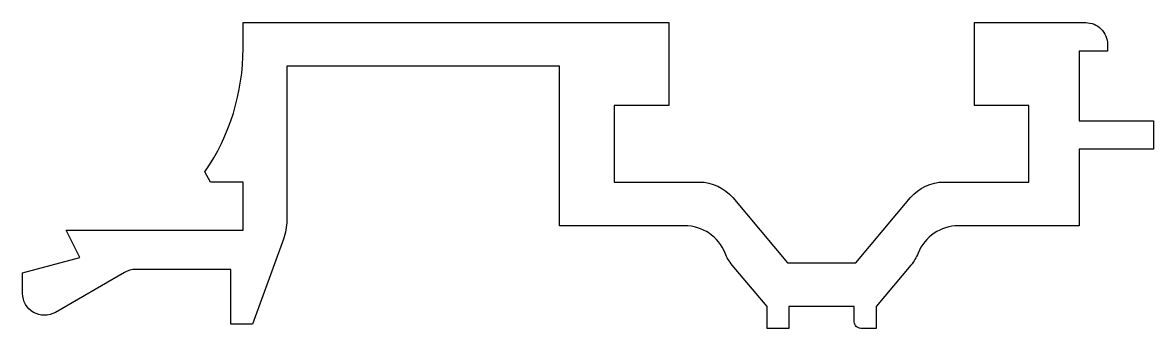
# Model space of a CAD drawing. Header units: millimetres. Extents: x 1.9 to 53.7, y -4.5 to 9.5.
import ezdxf

# ---------------------------------------------------------------- set-up
doc = ezdxf.new("R2010")
doc.units = ezdxf.units.MM

msp = doc.modelspace()

# ---------------------------------------------------------------- linework, layer by layer
msp.add_lwpolyline([(40.049, -4.2), (40.049, -3.5), (37.049, -3.5), (37.049, -4.5), (36.049, -4.5), (36.049, -3.5), (34.454, -1.6, -0.079557), (34.13, -1.057, 0.306661), (32.273, 0.2), (26.55, 0.2), (26.55, 7.5), (14.05, 7.5), (14.05, 0.441, -0.087489), (13.899, -0.414), (12.485, -4.3), (11.485, -4.3), (11.485, -1.8), (7.123, -1.8, 0.131652), (6.623, -1.934), (3.45, -3.766, -0.57735), (1.95, -2.9), (1.95, -1.963), (4.564, -1.262), (3.952, 0), (12.05, 0), (12.05, 2.2), (10.55, 2.2), (10.302, 2.669, 0.151177), (12.05, 8.317), (12.05, 9.5), (31.549, 9.5), (31.549, 5.7), (29.05, 5.7), (29.05, 2.2), (32.944, 2.2, -0.221695), (34.476, 1.486), (36.982, -1.5), (40.116, -1.5), (42.622, 1.486, -0.221695), (44.154, 2.2), (48.048, 2.2), (48.048, 5.7), (45.549, 5.7), (45.549, 9.5), (50.648, 9.5, -0.414214), (51.648, 8.5), (51.648, 8.2), (50.348, 8.2), (50.348, 5), (53.748, 5), (53.748, 3.7), (50.348, 3.7), (50.348, 0.2), (44.825, 0.2, 0.306661), (42.968, -1.057, -0.079557), (42.643, -1.6), (41.049, -3.5), (41.049, -4.5), (40.349, -4.5, -0.414214), (40.049, -4.2)], format="xyb", close=True)

doc.saveas('drawing.dxf')
